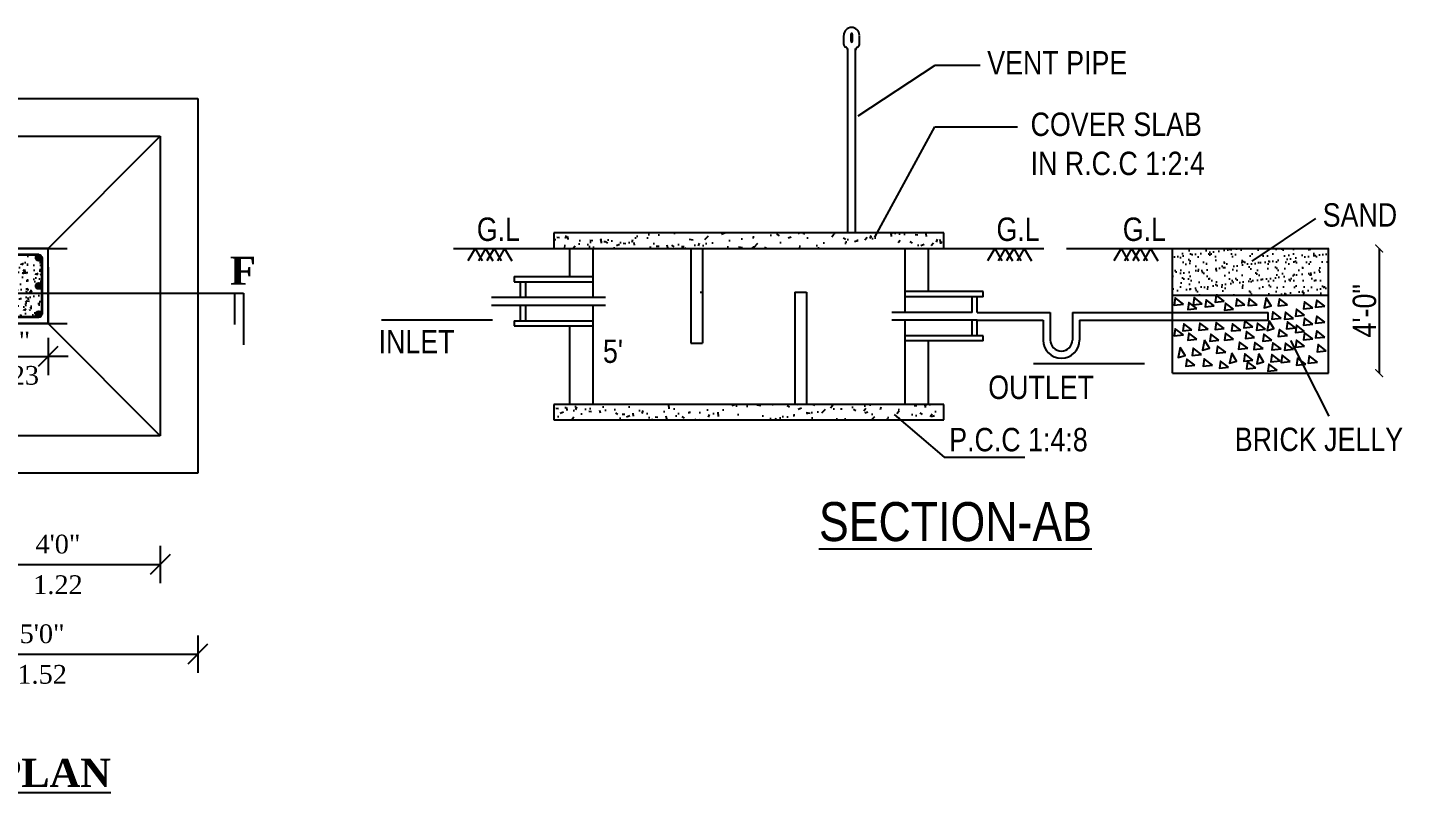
# Model space of a CAD drawing. Header units: metres. Extents: x 1422408 to 2267706, y 3009 to 80428.
# Drawn here: x 2267414.68 to 2267429.15, y 3056.99 to 3065.04 of the extents above; entities that cross this region are included whole.
import ezdxf
from ezdxf import colors
from ezdxf.entities.mleader import LeaderData, LeaderLine
from ezdxf.math import Vec2, Vec3

# ---------------------------------------------------------------- set-up
doc = ezdxf.new("R2010")
doc.units = ezdxf.units.M
doc.header["$LTSCALE"] = 3.5
doc.header["$MEASUREMENT"] = 0
doc.linetypes.add('CENTER', pattern=[2, 1.25, -0.25, 0.25, -0.25])
doc.layers.get('0').update_dxf_attribs({"linetype": 'CONTINUOUS'})
doc.layers.get('DEFPOINTS').update_dxf_attribs({"linetype": 'CONTINUOUS'})
doc.layers.add('TAG', color=8, linetype='CONTINUOUS')
doc.styles.add('2', font='swissck.ttf', dxfattribs={"height": 0.35})
doc.dimstyles.new('2', dxfattribs={"dimtxt": 9, "dimasz": 3, "dimexe": 3, "dimexo": 0, "dimgap": 1, "dimtad": 1, "dimdec": 8, "dimzin": 11, "dimdsep": 46, "dimlunit": 4, "dimtxsty": '2', "dimblk1": 'ARCHTICK', "dimblk2": 'ARCHTICK', "dimsah": 1, "dimcen": 2.5, "dimse1": 1, "dimse2": 1, "dimclrd": 256, "dimclre": 256, "dimclrt": 256, "dimadec": 0, "dimazin": 0, "dimtfac": 1, "dimtdec": 8, "dimtmove": 2, "dimatfit": 3, "dimldrblk": 'ARCHTICK', "dimfxl": 0, "dimtolj": 1, "dimtzin": 0, "dimarcsym": 0})
doc.dimstyles.new('Civil', dxfattribs={"dimtxt": 0.2, "dimasz": 0.15, "dimexe": 0.1, "dimexo": 0.1, "dimgap": 0.0625, "dimtad": 0, "dimzin": 0, "dimdsep": 46, "dimtxsty": 'Standard', "dimblk": 'OBLIQUE', "dimcen": 0, "dimclrd": 253, "dimclrt": 4, "dimadec": 0, "dimazin": 3, "dimtfac": 1, "dimtofl": 0, "dimtmove": 0, "dimatfit": 3, "dimfxl": 0, "dimfrac": 2, "dimtolj": 1, "dimtzin": 0, "dimarcsym": 0})
pattern_1 = [(50, (-1552.698363808788, -1086.345536795806), (12.75292682972028, -1.115735987723215), [1.333499999999999, -14.6685]), (355, (-1552.698363808788, -1086.345536795806), (-2.466997818296689, 13.3739650017526), [1.066799999999997, -11.7348]), (100.451, (-1551.635623808779, -1086.438514295806), (10.28597511661715, 12.25816814742043), [1.133299999999997, -12.4663]), (46.18419999999999, (-1552.698363808788, -1082.789536795806), (18.97553286244909, -2.942962955290898), [2.000249999999998, -22.00275]), (96.63559999999995, (-1551.117070808777, -1083.034781795806), (16.6182964126366, 17.31978891230345), [1.699949999999973, -18.69944999999958]), (351.1840000000001, (-1552.698363808788, -1082.789536795806), (16.61832240697538, 17.31975825024184), [1.6002, -17.6022]), (21, (-1550.920363808782, -1083.678536795805), (10.61304158847683, -7.158586296173373), [1.333499999999999, -14.6685]), (326, (-1550.920363808782, -1083.678536795805), (4.326141984335293, 12.89315762856235), [1.066799999999997, -11.7348]), (71.45140000000002, (-1550.035948808789, -1084.275083795806), (14.93915435390871, 5.734600040124022), [1.133299999999997, -12.4663]), (37.50000000000001, (-1552.698363808788, -1086.345536795806), (0.2162022275414272, 5.918852721120717), [0, -11.59256, 0, -11.9126, 0, -11.77925]), (7.499999999999999, (-1552.698363808788, -1086.345536795806), (4.677376375721403, 7.012640237268366), [0, -6.79196, 0, -11.32586, 0, -4.489449999999997]), (327.5, (-1556.663303808778, -1086.345536795806), (9.491341661680996, -0.4010120794871427), [0, -4.445, 0, -13.8684, 0, -18.4023]), (317.5, (-1558.441303808784, -1086.345536795806), (10.36904269702126, 1.779854372333311), [0, -5.7785, 0, -9.21004, 0, -13.0683])]

# ---------------------------------------------------------------- blocks, each defined once
blk = doc.blocks.new('A$C02596C7D')
for points in [[(3.54958339513905, 4.379521395858319, 1), (3.598820003855506, 4.379521395858319, 1)], [(4.005024061804085, 4.379521395858319, 1), (4.054260670516904, 4.379521395858319, 1)], [(3.54958339513905, 4.149810082704787, 1), (3.598820003855506, 4.149810082704787, 1)], [(4.005024061804085, 4.149810082704787, 1), (4.054260670516904, 4.149810082704787, 1)], [(3.54958339513905, 3.920098769551258, 1), (3.598820003855506, 3.920098769551258, 1)], [(4.005024061804085, 3.920098769551258, 1), (4.054260670516904, 3.920098769551258, 1)]]:
    blk.add_hatch(color=256).paths.add_polyline_path(points)
h = blk.add_hatch()
h.set_pattern_fill('AR-CONC', color=256, scale=0.02, style=0)
h.set_pattern_definition([(50, (0, 0), (0.1434520365201507, -0.012550426996519), [0.015, -0.165]), (355, (0, 0), (-0.0277502667226, 0.1504384267400024), [0.012, -0.132]), (100.45144446, (0.0119543362, -0.0010458688), (0.1157017693454224, 0.1378879981937259), [0.0127480384, -0.1402284224]), (46.18419999999999, (0, 0.04), (0.2134482661343145, -0.0331038561586153), [0.0225, -0.2475]), (96.63563549, (0.017787349, 0.0372413386), (0.1869323891348457, 0.1948237201549101), [0.0191220684, -0.2103427519999999]), (351.1841639899999, (0, 0.04), (0.1869323890109546, 0.194823720053998), [0.018, -0.1980000002]), (21, (0.02, 0.03), (0.1193814104236923, -0.0805237781330678), [0.015, -0.165]), (326, (0.02, 0.03), (0.0486630663843164, 0.1450300090093706), [0.012, -0.132]), (71.45144474, (0.0299484508, 0.0232896852), (0.1680444753459942, 0.0645062305612708), [0.012748038, -0.1402284224]), (37.50000000000001, (0, 0), (0.0024319710634581, 0.0665787707662623), [0, -0.1304, 0, -0.134, 0, -0.1325]), (7.499999999999999, (0, 0), (0.0526139074884297, 0.0788823423764721), [0, -0.0764, 0, -0.1274, 0, -0.0505]), (327.5, (-0.0446, 0), (0.1067644872344818, -0.004510974346875999), [0, -0.05, 0, -0.156, 0, -0.207]), (317.5, (-0.0646, 0), (0.1166372338684772, 0.0200209964664635), [0, -0.065, 0, -0.1036, 0, -0.147])])
h.paths.add_polyline_path([(4.054260670518375, 4.379521395858319, -1), (4.005024061802613, 4.379521395858319, -0.4142135623730951), (4.029642366160492, 4.404139700216199), (3.574201699495478, 4.404139700216199, -0.4142135623728714), (3.598820003853342, 4.379521395858319, -1), (3.54958339513758, 4.379521395858319), (3.54958339513758, 4.14981008270471, -1), (3.598820003853342, 4.149810082704787, -1), (3.54958339513758, 4.149810082704787), (3.549583395137949, 4.092289589896608), (4.054260670516904, 4.092289589896608), (4.054260670518375, 4.149810082704787, -1), (4.005024061802613, 4.149810082704787, -1), (4.054260670518375, 4.149810082704787)])
h.paths.add_polyline_path([(4.054260670516904, 4.092289589896608), (3.54958339513905, 4.092289589896608), (3.54958339513758, 3.920098769551258, -1), (3.598820003853342, 3.920098769551258, -0.4142135623730951), (3.574201699495462, 3.895480465193377), (4.029642366160571, 3.895480465193377, -0.4142135623740412), (4.005024061802613, 3.920098769551258, -1), (4.054260670518375, 3.920098769551258)])
for p, q in [((0.2557155301165039, 5.750537642252311), (0.4169476998995379, 5.589305472469277)), ((0.1843204675442393, 5.669921557360794), (0.4883427624754404, 5.669921557360794)), ((0.3363316150080209, 2.629698608048784), (0.3363316150080209, 5.669921557360794)), ((2.284779243060254, 5.669921557360794), (5.31906482259388, 5.669921557360794)), ((2.284779243060254, 2.629698608048784), (2.284779243060254, 5.669921557360794)), ((5.31906482259388, 5.669921557360794), (5.31906482259388, 2.629698608048784)), ((0.8986174926485546, 5.365899262429588), (1.202639787579754, 5.365899262429588)), ((0.9700125552208192, 5.446515347321109), (1.131244725003853, 5.285283177538076)), ((1.050628640112335, 2.933720902979981), (1.050628640112335, 5.365899262429588)), ((3.498913012648698, 4.45481008270508), (2.588801537991455, 5.365899262429588)), ((2.588801537991455, 5.365899262429588), (5.015042527662679, 5.365899262429588)), ((2.588801537991455, 2.933720902979981), (2.588801537991455, 5.365899262429588)), ((4.104931053005437, 4.45481008270508), (5.015042527662679, 5.365899262429588)), ((5.015042527662679, 5.365899262429588), (5.015042527662679, 2.933720902979981)), ((3.020501268933002, 4.535426167596596), (3.181733438719672, 4.374193997813562)), ((2.949106206360738, 4.45481008270508), (3.253128501291937, 4.45481008270508)), ((3.498913012648698, 4.45481008270508), (4.258968749978521, 4.45481008270508)), ((3.498913012648698, 4.45481008270508), (4.258968749978521, 4.45481008270508)), ((3.498913012648698, 3.844810082704498), (3.49891301264688, 4.45481008270508)), ((4.104931053005437, 4.45481008270508), (3.49891301264688, 4.45481008270508)), ((4.104931053009075, 3.844810082704498), (4.104931053005437, 4.45481008270508)), ((3.498913012648698, 3.844810082704498), (3.498913012648698, 4.300843525103119)), ((4.104931053007256, 3.844810082704498), (4.104931053007256, 4.300843525103119)), ((4.104931053007256, 4.300843525103119), (4.104931053007256, 3.844810082704498)), ((1.817059353152215, 4.092289589896608), (1.817059353152215, 3.670909121188742)), ((1.888845832190779, 4.092289589896608), (1.888845832190779, 3.836831054293723)), ((5.618598388821062, 4.092289589896608), (5.618598388821062, 3.836831054293723)), ((5.690384867863263, 4.092289589896608), (5.690384867863263, 3.670909121188742)), ((3.025403938590897, 3.925426167597833), (3.186636108373931, 3.764193997812982)), ((3.498913012648698, 3.844810082704498), (2.588801537991455, 2.933720902979981)), ((2.954008876014995, 3.844810082706316), (3.258031170946196, 3.844810082706316)), ((3.498913012648698, 3.844810082704498), (4.258968749978521, 3.844810082704498)), ((4.104931053009075, 3.844810082704498), (3.498913012648698, 3.844810082704498)), ((5.015042527662679, 2.933720902979981), (4.104931053009075, 3.844810082704498)), ((3.498913012648698, 3.729258321147426), (3.498913012648698, 3.425236026216225)), ((4.104931053007256, 3.729258321147426), (4.104931053007256, 3.425236026216225)), ((3.498913012648698, 3.577247173681826), (3.336054233866888, 3.577247173681826)), ((3.579529097540216, 3.657863258573343), (3.418296927757181, 3.496631088790308)), ((3.498913012648698, 3.577247173681826), (4.104931053007256, 3.577247173681826)), ((4.185547137898772, 3.657863258573343), (4.024314968115738, 3.496631088790308)), ((4.267789831789067, 3.577247173681826), (4.104931053007256, 3.577247173681826)), ((0.9700125552208192, 3.014336987871502), (1.131244725003853, 2.853104818088468)), ((0.8986174926485546, 2.933720902979981), (1.202639787579754, 2.933720902979981)), ((5.015042527662679, 2.933720902979981), (2.588801537991455, 2.933720902979981)), ((0.2557155301165039, 2.710314692940298), (0.4169476998995379, 2.549082523157267)), ((0.1843204675442393, 2.629698608048784), (0.4883427624754404, 2.629698608048784)), ((5.31906482259388, 2.629698608048784), (2.284779243060254, 2.629698608048784)), ((2.588801537991455, 2.040656969351402), (2.588801537991455, 1.736634674420199)), ((5.015042527662679, 2.040656969351402), (5.015042527662679, 1.736634674420199)), ((2.669417622882974, 1.969261906777319), (2.508185453099939, 1.808029736994285)), ((5.095658612554196, 1.969261906777319), (4.934426442771162, 1.808029736994285)), ((2.588801537991455, 1.888645821885799), (5.015042527662679, 1.888645821885799)), ((2.36539532795177, 1.241608940103104), (2.204163158168739, 1.080376770320071)), ((2.284779243060254, 1.313004002677186), (2.284779243060254, 1.008981707745987)), ((5.399680907485397, 1.241608940103104), (5.238448737702363, 1.080376770320071)), ((5.31906482259388, 1.313004002677186), (5.31906482259388, 1.008981707745987)), ((2.284779243060254, 1.160992855211586), (5.31906482259388, 1.160992855211586))]:
    blk.add_line(p, q)
at = {"color": 3, "ltscale": 0.1}
blk.add_line((3.106020023482415, 3.681951303922687), (3.106020023482415, 4.621564559207396), dxfattribs=at)
at = {"lineweight": 35}
for p, q in [((3.54958339513905, 3.920098769551258), (3.54958339513905, 4.379521395858319)), ((3.551401200766122, 4.370237099055882), (3.571754279000741, 4.337756626289774)), ((3.574201699495462, 4.404139700216544), (4.029642366160492, 4.404139700216544)), ((3.592368154066206, 4.396135872611922), (3.612721232300827, 4.363655399845811)), ((4.054260670516904, 4.379521395858319), (4.054260670516904, 3.920098769551258)), ((4.029642366160492, 3.895480465194848), (3.574201699495462, 3.895480465194848))]:
    blk.add_line(p, q, dxfattribs=at)
at = {"linetype": 'CENTER'}
blk.add_line((1.817059353152215, 4.092289589896608), (5.690384867863263, 4.092289589896608), dxfattribs=at)
for centre in [(3.574201699495462, 4.379521395858319), (4.029642366160492, 4.379521395858319), (3.574201699495462, 4.149810082704787), (4.029642366160492, 4.149810082704787), (3.574201699495462, 3.920098769551258), (4.029642366160492, 3.920098769551258)]:
    blk.add_circle(centre, 0.0246183043578803)
at = {"attachment_point": 2}
for s, insert, char_height in [('\\A1;{\\fTimes New Roman|b1|i0|c0|p18;F}', (1.888912968117438, 4.386716828616044), 0.2280167211984268), ('\\A1;{\\fTimes New Roman|b1|i0|c0|p18;F}', (5.68731444920218, 4.38758887908625), 0.2280167211984268), ('\\A1;{\\fTimes New Roman|b0|i0|c0|p18;9"}', (3.856216861012113, 3.778407755558872), 0.1520111474656179), ('\\A1;{\\fTimes New Roman|b0|i0|c0|p18;0.23}', (3.830710480979803, 3.500632033068541), 0.1520111474656179), ('\\A1;{\\fTimes New Roman|b0|i0|c0|p18;4\'0"}', (4.185490115256471, 2.130812560575577), 0.1520111474656179), ('\\A1;{\\fTimes New Roman|b0|i0|c0|p18;1.22}', (4.185490115256471, 1.801406783113634), 0.1520111474656179), ('\\A1;{\\fTimes New Roman|b0|i0|c0|p18;5\'0"}', (4.05686654193596, 1.403159593903182), 0.1520111474656179), ('\\A1;{\\fTimes New Roman|b0|i0|c0|p18;1.52}', (4.05686654193596, 1.07375381643942), 0.1520111474656179), ('\\A1;{\\fTimes New Roman|b1|i0|c0|p18;\\L PLAN}', (4.103440606939328, 0.3123267686714826), 0.2280167211984268)]:
    blk.add_mtext(s, dxfattribs=dict(at, insert=insert, char_height=char_height))
at = {"char_height": 0.1520111474656179, "attachment_point": 2, "rotation": 89.99999999999993}
for s, insert in [('\\A1;{\\fTimes New Roman|b0|i0|c0|p18;5\'0"}', (0.0529550381415902, 4.1534539753884)), ('\\A1;{\\fTimes New Roman|b0|i0|c0|p18;1.52}', (0.4088721086391164, 4.1534539753884)), ('\\A1;{\\fTimes New Roman|b0|i0|c0|p18;4\'0"}', (0.7977469764791751, 4.1534539753884)), ('\\A1;{\\fTimes New Roman|b0|i0|c0|p18;1.22}', (1.130018819634642, 4.1534539753884)), ('\\A1;{\\fTimes New Roman|b0|i0|c0|p18;0.23}', (3.241750411732937, 4.096439846578505)), ('\\A1;{\\fTimes New Roman|b0|i0|c0|p18;9"}', (2.9257021164467, 4.147619990630118))]:
    blk.add_mtext(s, dxfattribs=dict(at, insert=insert))
blk = doc.blocks.new('_ArchTick')
at = {"color": 0, "linetype": 'ByBlock', "const_width": 0.15}
blk.add_lwpolyline([(-0.5, -0.5), (0.5, 0.5)], dxfattribs=at)
blk = doc.blocks.new('*D92')
at = {"layer": 'DEFPOINTS', "color": 0}
for p in [(365.3280337912365, 104.5389921973692), (365.3280337912365, 56.53899219736923), (384.820003990324, 56.53899219736921)]:
    blk.add_point(p, dxfattribs=at)
at = {"layer": 'TAG', "lineweight": -2}
blk.add_line((384.820003990324, 104.5389921973692), (384.820003990324, 56.53899219736921), dxfattribs=at)
at = {"layer": 'TAG', "lineweight": -2, "xscale": 3, "yscale": 3, "zscale": 3}
for p, rotation in [((384.820003990324, 104.5389921973692), 90), ((384.820003990324, 56.53899219736921), 270)]:
    blk.add_blockref('_ArchTick', p, dxfattribs=dict(at, rotation=rotation))
at = {"layer": 'TAG', "insert": (379.206042951363, 80.53899219736928), "char_height": 9, "attachment_point": 5, "rotation": 90, "style": '2'}
blk.add_mtext('\\A1;4\'-0"', dxfattribs=at)
blk = doc.blocks.new('_Oblique')
at = {"color": 0, "linetype": 'ByBlock', "lineweight": -2}
blk.add_line((-0.5, -0.5), (0.5, 0.5), dxfattribs=at)
blk = doc.blocks.new('A$C586E2FC8')
at = {"layer": 'TAG'}
h = blk.add_hatch(dxfattribs=at)
h.set_pattern_fill('AR-CONC', color=256, scale=0.07, style=0)
h.set_pattern_definition(pattern_1)
h.paths.add_polyline_path([(67.3639433291537, 110.5389921973692), (67.3639433291537, 104.5389921973692), (217.3639433291537, 104.5389921973692), (217.3639433291537, 110.5389921973692)])
h = blk.add_hatch(dxfattribs=at)
h.set_pattern_fill('AR-SAND', color=256, scale=0.1, style=0)
h.set_pattern_definition([(37.50000000000001, (-1356.377772722309, 39.45337380823185), (-0.1600031295984046, 4.89413237329342), [0, -3.860799999999997, 0, -4.318000000000001, 0, -4.1275]), (7.499999999999999, (-1356.377772722309, 39.45337380823185), (4.495232831380027, 7.168251005683542), [0, -2.0828, 0, -3.4798, 0, -1.333499999999999]), (327.5, (-1359.501972722315, 39.45337380823185), (7.909923702414577, 0.0143718467854569), [0, -1.27, 0, -4.572, 0, -5.968999999999998]), (317.5, (-1359.501972722315, 39.45337380823185), (7.635564524722973, 2.229293232572162), [0, -0.635, 0, -2.997199999999999, 0, -3.428999999999998])])
h.paths.add_polyline_path([(365.3280337912365, 86.5389921973692), (365.3280337912292, 104.5389921973692), (305.3280337912365, 104.5389921973692), (305.3280337912365, 86.5389921973692), (322.125939221587, 86.5389921973692), (322.1260163818006, 86.53950570900088), (322.1266995974074, 86.5389921973692)])
h = blk.add_hatch(dxfattribs=at)
h.set_pattern_fill('AR-CONC', color=256, scale=0.07, style=0)
h.set_pattern_definition(pattern_1)
h.paths.add_polyline_path([(217.3639433291537, 38.53899219736923), (217.3639433291537, 44.53899219736923), (67.3639433291537, 44.53899219736923), (67.3639433291537, 38.53899219736923)])
for p, q in [((178.9228450739101, 182.9156006727353), (178.9228450739101, 186.4952306158993)), ((181.6728450739101, 186.9646794736835), (181.6728450739101, 184.1240470493121)), ((182.1728450739101, 186.9646794736835), (182.1728450739101, 184.1240470493121)), ((184.9228450739101, 182.9156006727353), (184.9228450739101, 186.4952306158993)), ((180.4228450739101, 110.5389921973692), (180.4228450739101, 181.3736493981323)), ((183.4228450739101, 110.5389921973692), (183.4228450739101, 181.3736493981323)), ((217.3639433291537, 110.5389921973692), (67.3639433291537, 110.5389921973692)), ((67.3639433291537, 110.5389921973692), (67.3639433291537, 104.5389921973692)), ((217.3639433291537, 104.5389921973692), (217.3639433291537, 110.5389921973692)), ((28.82228319956631, 104.5389921973692), (47.37552185610548, 104.5389921973692)), ((37.10767342721374, 104.5389921973692), (34.33502636232879, 99.7366266095296)), ((37.10767342721374, 104.5389921973692), (39.88032049209869, 99.7366266095296)), ((41.15477751461732, 104.5389921973692), (38.38213044973236, 99.7366266095296)), ((41.15477751461732, 104.5389921973692), (43.92742457950226, 99.7366266095296)), ((44.41627466413775, 104.5389921973692), (41.64362759925277, 99.7366266095296)), ((44.41627466413775, 104.5389921973692), (47.18892172902267, 99.7366266095296)), ((45.62867340144292, 104.5389921973692), (67.3639433291537, 104.5389921973692)), ((48.4633787515413, 104.5389921973692), (45.69073168665636, 99.7366266095296)), ((48.4633787515413, 104.5389921973692), (51.23602581642625, 99.7366266095296)), ((67.3639433291537, 104.5389921973692), (217.3639433291537, 104.5389921973692)), ((73.3639433291537, 104.5389921973692), (73.3639433291537, 93.72610822516891)), ((82.3639433291537, 104.5389921973692), (82.3639433291537, 85.7261082251689)), ((120.0739433291528, 104.5389921973692), (120.0739433291528, 68.03955115031295)), ((120.0739433291528, 104.5389921973692), (124.5739433291528, 104.5389921973692)), ((124.5739433291528, 104.5389921973692), (124.5739433291528, 68.03955115031295)), ((202.3639433291537, 104.5389921973692), (202.3639433291537, 79.94125307900231)), ((211.3639433291537, 104.5389921973692), (211.3639433291537, 87.94125307900144)), ((217.3639433291537, 104.5389921973692), (235.9171819856929, 104.5389921973692)), ((234.1703335310303, 104.5389921973692), (255.9056034587411, 104.5389921973692)), ((236.9699651084375, 104.5389921973692), (234.1973180435525, 99.7366266095296)), ((236.9699651084375, 104.5389921973692), (239.7426121733224, 99.7366266095296)), ((241.017069195841, 104.5389921973692), (238.2444221309561, 99.7366266095296)), ((241.017069195841, 104.5389921973692), (243.789716260726, 99.7366266095296)), ((244.2785663453615, 104.5389921973692), (241.5059192804765, 99.7366266095296)), ((244.2785663453615, 104.5389921973692), (247.0512134102464, 99.7366266095296)), ((248.325670432765, 104.5389921973692), (245.5530233678801, 99.7366266095296)), ((248.325670432765, 104.5389921973692), (251.09831749765, 99.7366266095296)), ((264.541028692729, 104.5389921973692), (308.2812785471979, 104.5389921973692)), ((285.5442055997555, 104.5389921973692), (282.7715585348705, 99.7366266095296)), ((285.5442055997555, 104.5389921973692), (288.3168526646405, 99.7366266095296)), ((289.5913096871591, 104.5389921973692), (286.8186626222741, 99.7366266095296)), ((289.5913096871591, 104.5389921973692), (292.363956752044, 99.7366266095296)), ((292.8528068366722, 104.5389921973692), (290.0801597717873, 99.7366266095296)), ((292.8528068366722, 104.5389921973692), (295.6254539015645, 99.7366266095296)), ((296.8999109240758, 104.5389921973692), (294.1272638591909, 99.7366266095296)), ((296.8999109240758, 104.5389921973692), (299.672557988968, 99.7366266095296)), ((305.3280337912365, 56.53899219736923), (305.3280337912365, 104.5389921973692)), ((305.3280337912365, 104.5389921973692), (365.3280337912365, 104.5389921973692)), ((365.3280337912365, 56.53899219736923), (365.3280337912365, 104.5389921973692)), ((52.18828847553233, 93.72610822516891), (52.18828847553233, 91.72610822516891)), ((52.18828847553233, 93.72610822516891), (82.3639433291537, 93.72610822516891)), ((52.18828847553233, 91.72610822516891), (82.3639433291537, 91.72610822516891)), ((54.49365256282181, 91.72610822516891), (54.49365256282181, 85.7261082251689)), ((56.4936525628218, 91.72610822516891), (56.4936525628218, 85.7261082251689)), ((43.44323292792978, 85.7261082251689), (56.4936525628218, 85.7261082251689)), ((56.4936525628218, 85.7261082251689), (87.31413773803797, 85.7261082251689)), ((123.688443664796, 87.65717431490248), (124.5739433291528, 87.65717431490248)), ((160.0339433291519, 87.65717431490248), (160.0339433291519, 44.53899219736923)), ((160.0339433291519, 87.65717431490248), (164.5339433291519, 87.65717431490248)), ((164.5339433291519, 87.65717431490248), (164.5339433291519, 44.53899219736923)), ((232.5395981827896, 87.94125307900144), (202.3639433291537, 87.94125307900231)), ((232.5395981827896, 85.94125307900141), (202.3639433291537, 85.94125307900231)), ((228.2342340955001, 79.94125307900141), (228.2342340955074, 85.94125307900231)), ((230.2342340955001, 79.94125307900141), (230.2342340955001, 85.94125307900231)), ((232.5395981827896, 85.94125307900231), (232.5395981827896, 87.94125307900144)), ((305.3280337912365, 86.5389921973692), (365.3280337912365, 86.5389921973692)), ((43.44323292792978, 82.7261082251689), (56.4936525628218, 82.7261082251698)), ((54.49365256282181, 82.7261082251698), (54.49365256282181, 76.7261082251689)), ((56.4936525628218, 82.7261082251689), (87.31413773803797, 82.7261082251689)), ((56.4936525628218, 82.7261082251698), (56.4936525628218, 76.7261082251689)), ((82.3639433291537, 82.7261082251689), (82.3639433291537, 44.53899219736923)), ((228.2342340955074, 79.94125307900141), (197.4137489202694, 79.94125307900231)), ((230.2342340955001, 79.94125307900141), (258.3355890846069, 79.94125307900141)), ((258.3355890846069, 79.94125307900141), (258.3355890846069, 69.29497869704755)), ((266.8427502602136, 79.94125307900141), (266.8427502602135, 69.29497869704755)), ((266.8427502602135, 79.94125307900141), (342.1071904722194, 79.94125307900141)), ((342.1071904722194, 76.94098231045064), (342.1071904722194, 79.94125307900141)), ((52.18828847553233, 76.7261082251689), (52.1882884755396, 74.7261082251689)), ((52.1882884755396, 76.7261082251689), (82.3639433291537, 76.7261082251689)), ((52.1882884755396, 74.7261082251689), (82.3639433291537, 74.7261082251689)), ((73.3639433291537, 74.7261082251689), (73.3639433291537, 44.53899219736923)), ((230.2140813165534, 76.94125307900231), (197.4137489202694, 76.94125307900231)), ((202.3639433291537, 76.94125307900231), (202.3639433291537, 44.53899219736923)), ((228.2342340955074, 70.94125307900231), (228.2342340955001, 76.94125307900231)), ((230.2342340955001, 70.94125307900231), (230.2342340955001, 76.94125307900231)), ((230.2342340955001, 76.94125307900231), (255.550416006361, 76.94125307900231)), ((255.550416006361, 76.94125307900231), (255.550416006361, 69.29497869704755)), ((269.6279233384593, 76.94125307900231), (269.6279233384593, 69.29497869704755)), ((269.6279233384593, 76.94125307900231), (342.1071904722194, 76.94125307900231)), ((232.5395981827896, 70.94125307900231), (202.3639433291537, 70.94125307900231)), ((232.5395981827896, 68.94125307900231), (202.3639433291537, 68.94125307900138)), ((211.3639433291537, 68.94125307900138), (211.3639433291537, 44.53899219736923)), ((232.5395981827896, 68.94125307900138), (232.5395981827896, 70.94125307900231)), ((120.0739433291528, 68.03955115031295), (124.5739433291528, 68.03955115031295)), ((305.3280337912365, 56.53899219736923), (365.3280337912365, 56.53899219736923)), ((67.3639433291537, 44.53899219736923), (67.3639433291537, 38.53899219736923)), ((217.3639433291537, 44.53899219736923), (67.3639433291537, 44.53899219736923)), ((217.3639433291537, 38.53899219736923), (217.3639433291537, 44.53899219736923)), ((67.3639433291537, 38.53899219736923), (217.3639433291537, 38.53899219736923))]:
    blk.add_line(p, q, dxfattribs=at)
for points in [[(309.5202199769192, 83.14176660875819), (306.4030125111749, 85.48469068087432), (305.9940486593187, 82.76298124021741), (309.5202199769192, 83.14176660875819)], [(316.7950355047578, 83.25897259219255), (313.6778280390137, 85.6018966643096), (313.2688641871573, 82.88018722365179), (316.7950355047578, 83.25897259219255)], [(321.3711457526151, 82.43855400182292), (318.2539382868708, 84.78147807393907), (317.8449744350219, 82.05976863328216), (321.3711457526151, 82.43855400182292)], [(325.2432238475449, 84.19658163688291), (322.1260163818006, 86.53950570899906), (321.7170525299516, 83.81779626834214), (325.2432238475449, 84.19658163688291)], [(333.2124870215957, 82.86096140939028), (330.0952795558515, 85.20388548150731), (329.6863157039951, 82.48217604084947), (333.2124870215957, 82.86096140939028)], [(337.9058950252292, 82.89458412467594), (334.788687559485, 85.23750819679299), (334.3797237076287, 82.51579875613515), (337.9058950252292, 82.89458412467594)], [(341.4140687813342, 85.48765736203859), (340.6231399773242, 81.66918813744358), (343.2595787284299, 82.45921625287701), (341.4140687813342, 85.48765736203859)], [(349.5540008600656, 82.83800162141777), (346.4367933943213, 85.18092569353394), (346.0278295424723, 82.45921625287701), (349.5540008600656, 82.83800162141777)], [(363.9093840447458, 82.31657281601746), (360.7921765790015, 84.6594968881345), (360.3832127271453, 81.9377874474767), (363.9093840447458, 82.31657281601746)], [(314.7293497573337, 81.43438717707248), (311.6121422915894, 83.77731124918866), (311.2031784397331, 81.05560180853172), (314.7293497573337, 81.43438717707248)], [(328.8342702731898, 81.17104447192833), (325.7170628074455, 83.51396854404446), (325.3080989555965, 80.79225910338755), (328.8342702731898, 81.17104447192833)], [(347.0676845376656, 77.75047772014386), (343.9504770719214, 80.0934017922609), (343.5415132200651, 77.37169235160306), (347.0676845376656, 77.75047772014386)], [(351.8784439566369, 77.63327950126677), (348.7612364908928, 79.97620357338383), (348.3522726390365, 77.25449413272598), (351.8784439566369, 77.63327950126677)], [(356.1025381280342, 78.80530051282494), (352.9853306622899, 81.14822458494201), (352.5763668104337, 78.42651514428417), (356.1025381280342, 78.80530051282494)], [(359.2706122832315, 81.61814317600965), (356.1534048174872, 83.96106724812671), (355.7444409656309, 81.23935780746888), (359.2706122832315, 81.61814317600965)], [(312.8072710048946, 73.22539614790094), (309.6900635391503, 75.56832022001798), (309.2810996872941, 72.84661077936016), (312.8072710048946, 73.22539614790094)], [(318.9867828220049, 73.43706562097681), (315.8695753562607, 75.77998969309296), (315.4606115044117, 73.05828025243603), (318.9867828220049, 73.43706562097681)], [(325.2432238475449, 73.73371189552563), (322.1260163818006, 76.07663596764178), (321.7170525299516, 73.35492652698484), (325.2432238475449, 73.73371189552563)], [(331.5793580513418, 73.14770527202474), (328.4621505855976, 75.49062934414178), (328.0531867337413, 72.76891990348395), (331.5793580513418, 73.14770527202474)], [(336.2727928847598, 74.39620167766499), (333.1555854190156, 76.73912574978203), (332.7466215671593, 74.0174163091242), (336.2727928847598, 74.39620167766499)], [(341.1408133685217, 73.4998543599513), (338.0236059027774, 75.84277843206745), (337.6146420509212, 73.12106899141051), (341.1408133685217, 73.4998543599513)], [(342.4882528552953, 76.71548468998662), (341.6973240512853, 72.89701546539163), (344.333762802391, 73.68704358082505), (342.4882528552953, 76.71548468998662)], [(352.673802232799, 73.92832033111607), (349.5565947670548, 76.27124440323314), (349.1476309151985, 73.54953496257531), (352.673802232799, 73.92832033111607)], [(356.1025381280342, 72.61107881553744), (352.9853306622899, 74.95400288765448), (352.5763668104337, 72.23229344699666), (356.1025381280342, 72.61107881553744)], [(359.2706122832315, 75.42392147872215), (356.1534048174872, 77.76684555083921), (355.7444409656309, 75.04513611018137), (359.2706122832315, 75.42392147872215)], [(363.9093840447458, 76.12235111872997), (360.7921765790015, 78.46527519084701), (360.3832127271453, 75.74356575018919), (363.9093840447458, 76.12235111872997)], [(309.5202199769192, 71.2834017357509), (306.4030125111749, 73.62632580786703), (305.9940486593187, 70.90461636721011), (309.5202199769192, 71.2834017357509)], [(314.7293497573337, 69.57602230406519), (311.6121422915894, 71.91894637618131), (311.2031784397331, 69.1972369355244), (314.7293497573337, 69.57602230406519)], [(317.6624350413549, 69.19723693552532), (316.8715062373449, 65.37876771093033), (319.5079449884433, 66.16879582636375), (317.6624350413549, 69.19723693552532)], [(323.1725890464004, 69.25822880963051), (320.0553815806561, 71.60115288174757), (319.6464177287999, 68.87944344108972), (323.1725890464004, 69.25822880963051)], [(328.8342702731898, 69.62872299432456), (325.7170628074455, 71.97164706644071), (325.3080989555965, 69.24993762578377), (328.8342702731898, 69.62872299432456)], [(336.8852781692597, 70.20769129413422), (333.7680707035155, 72.55061536625037), (333.3591068516592, 69.82890592559343), (336.8852781692597, 70.20769129413422)], [(343.5927936052103, 69.194725000787), (340.475586139466, 71.53764907290315), (340.0666222876098, 68.81593963224623), (343.5927936052103, 69.194725000787)], [(349.5540008600656, 70.97963674841048), (346.4367933943213, 73.32256082052663), (346.0278295424723, 70.6008513798697), (349.5540008600656, 70.97963674841048)], [(356.1025381280342, 66.94693563981764), (352.9853306622899, 69.2898597119347), (352.5763668104337, 66.56815027127685), (356.1025381280342, 66.94693563981764)], [(359.2706122832315, 69.75977830300235), (356.1534048174872, 72.1027023751194), (355.7444409656309, 69.38099293446157), (359.2706122832315, 69.75977830300235)], [(363.9093840447458, 70.45820794301015), (360.7921765790015, 72.80113201512722), (360.3832127271453, 70.07942257446939), (363.9093840447458, 70.45820794301015)], [(308.3031014561566, 66.43213853150792), (307.5121726521465, 62.61366930691291), (310.1486114032523, 63.40369742234635), (308.3031014561566, 66.43213853150792)], [(316.443033534888, 63.78248279088712), (313.3258260691437, 66.12540686300417), (312.9168622172874, 63.40369742234635), (316.443033534888, 63.78248279088712)], [(325.8023671200863, 64.57156660568671), (322.685159654342, 66.91449067780377), (322.2761958024857, 64.19278123714594), (325.8023671200863, 64.57156660568671)], [(328.102715003537, 64.24376034117631), (327.311786199527, 60.42529111658131), (329.9482249506327, 61.21531923201472), (328.102715003537, 64.24376034117631)], [(334.2780774379207, 66.12651704944892), (331.1608699721765, 68.46944112156598), (330.7519061203202, 65.74773168090813), (334.2780774379207, 66.12651704944892)], [(336.2426470822684, 61.5941046005555), (333.1254396165241, 63.93702867267165), (332.7164757646678, 61.21531923201472), (336.2426470822684, 61.5941046005555)], [(340.1577503047592, 66.0261523895042), (337.040542839015, 68.36907646162035), (336.631578987166, 65.64736702096343), (340.1577503047592, 66.0261523895042)], [(338.5429949657191, 63.98305758531023), (337.7520661617091, 60.16458836071524), (340.3885049128148, 60.95461647614865), (338.5429949657191, 63.98305758531023)], [(346.6829270444506, 61.33340184468943), (343.5657195787062, 63.67632591680558), (343.15675572685, 60.95461647614865), (346.6829270444506, 61.33340184468943)], [(347.0676845376656, 65.89211284713654), (343.9504770719214, 68.2350369192536), (343.5415132200651, 65.51332747859578), (347.0676845376656, 65.89211284713654)], [(351.8784439566369, 65.77491462825945), (348.7612364908928, 68.11783870037652), (348.3522726390365, 65.39612925971869), (351.8784439566369, 65.77491462825945)], [(364.4333877786704, 65.18890024020129), (361.316180312926, 67.53182431231835), (360.9072164610698, 64.81011487166053), (364.4333877786704, 65.18890024020129)], [(313.978977426028, 59.56321491383186), (310.8617699602837, 61.90613898594893), (310.4528061084275, 59.18442954529108), (313.978977426028, 59.56321491383186)], [(320.6671277062852, 59.68041313270987), (317.5499202405408, 62.02333720482602), (317.1409563886846, 59.3016277641691), (320.6671277062852, 59.68041313270987)], [(326.8833134970701, 58.8290061965381), (323.7661060313258, 61.17193026865425), (323.3571421794768, 58.45022082799733), (326.8833134970701, 58.8290061965381)], [(337.3235934592522, 58.56830344067203), (334.2063859935079, 60.91122751278817), (333.7974221416588, 58.18951807213124), (337.3235934592522, 58.56830344067203)], [(345.5423097528401, 57.68798129533843), (342.4251022870958, 60.03090536745549), (342.0161384352468, 57.30919592679763), (345.5423097528401, 57.68798129533843)], [(350.5980302669486, 61.07267579515519), (347.4808228012043, 63.41559986727226), (347.0718589493482, 60.69389042661441), (350.5980302669486, 61.07267579515519)], [(356.571878790055, 60.03202331845566), (353.4546713243108, 62.37494739057183), (353.0457074724545, 59.6532379499149), (356.571878790055, 60.03202331845566)], [(361.0383102291307, 60.81197303928911), (357.9211027633864, 63.15489711140617), (357.5121389115301, 60.43318767074835), (361.0383102291307, 60.81197303928911)]]:
    blk.add_lwpolyline(points, dxfattribs=at)
for centre, radius, start, end in [((181.9228450739101, 186.5175169447902), 3.000000000000113, 0, 180), ((181.9334670884309, 186.9869658025745), 0.25, 0, 180), ((179.9228450739101, 182.9156006727353), 1, 180, 255.522487814064), ((179.4228450739101, 180.9791089996324), 1, 0, 75.52248781406405), ((181.9228450739101, 184.1240470493121), 0.25, 180, 0), ((184.4228450739101, 180.9791089996324), 1, 104.4775121859359, 180), ((183.9228450739101, 182.9156006727353), 1, 284.477512185936, 0), ((262.5891696724102, 69.29497869704755), 7.03875366604916, 180, 0), ((262.5891696724102, 69.29497869704755), 4.253580587803297, 180, 0)]:
    blk.add_arc(centre, radius, start, end, dxfattribs=at)
at = {"layer": 'TAG', "style": '2'}
for s, height, p in [('VENT PIPE', 9, (234.0782195594365, 171.453768314248)), ('COVER SLAB', 9, (250.7531425053894, 147.7910355585954)), ('IN R.C.C 1:2:4', 9, (250.7531425053894, 132.7360202387926)), ('SAND', 9, (363.0978840076496, 112.9208429518476)), ('G.L', 9, (37.7722184678205, 107.4068895964374)), ('G.L', 9, (237.6345101490442, 107.4068895964374)), ('G.L', 9, (286.2087506403623, 107.4068895964374)), ('INLET', 9, (-4.92899271194e-05, 64.17551281303531)), ("5'", 9, (86.28467175114929, 60.49617411156122)), ('OUTLET', 9, (234.4647401272086, 46.60664600310338)), ('P.C.C 1:4:8', 9, (219.4443896244702, 26.48514372865611)), ('BRICK JELLY', 9, (329.2819056549852, 26.58390258895451)), ('%%USECTION-AB', 15, (169.3549797250816, -8.04467031612512))]:
    blk.add_text(s, height=height, dxfattribs=at).set_placement(p)
at = {"layer": 'TAG'}
dim = blk.add_linear_dim(base=(384.820003990324, 56.53899219736921), p1=(365.3280337912365, 104.5389921973692), p2=(365.3280337912365, 56.53899219736923), angle=90, dimstyle='2', dxfattribs=at)
dim.commit()
dim.dimension.update_dxf_attribs({"geometry": '*D92', "text_midpoint": (379.206042951363, 80.53899219736928)})
for points in [[(184.4657825114191, 155.5892376277243), (214.112246620607, 175.0566428976872), (231.3871597891557, 175.0566428976872)], [(190.8582033419734, 108.8502029115389), (213.9675885426477, 151.3112484597368), (245.7362270972444, 151.3112484597368)], [(336.0067424238295, 99.692633560765), (360.4826642515109, 116.0567215874671)], [(350.6798756138305, 69.10571610566421), (365.4190570429709, 39.9470615172959)], [(198.2845312982754, 40.60849608954231), (217.4777566191624, 24.21946278534597), (248.5557681786522, 24.21946278534597)]]:
    blk.add_leader(points, dimstyle='Civil', dxfattribs=at)
at = {"layer": 'TAG', "ltscale": 0.1}
ml = blk.add_multileader_mtext('Standard', dxfattribs=at)
ml.set_content('', color=256)
ml.set_leader_properties(color=1)
ml.build(insert=Vec2(0, 0))
ml.multileader.update_dxf_attribs({"leader_type": 2, "text_left_attachment_type": 2, "text_right_attachment_type": 2, "dogleg_length": 0.36, "arrow_head_size": 0.18})
ctx = ml.context
ctx.base_point, ctx.char_height, ctx.arrow_head_size, ctx.landing_gap_size, ctx.plane_origin = Vec3(1.119335788491879, 76.8838574244801), 0.15, 0.18, 0.01, Vec3(43.94733824457944, 76.8838574244801)
ctx.left_attachment, ctx.right_attachment, ctx.text_align_type = 2, 2, 2
notes = []
notes.append((ctx, [(0, (1, 1, 0), (1.49933578849188, 76.8838574244801), (-1, 0), 0.36, [(0, [(43.94733824457944, 76.8838574244801)], 0, [])])]))
ctx.mtext.insert, ctx.mtext.alignment, ctx.mtext.flow_direction = Vec3(1.129335788491879, 76.9588574244801), 3, 5
ml = blk.add_multileader_mtext('Standard', dxfattribs=at)
ml.set_content('', color=256)
ml.set_leader_properties(color=1)
ml.build(insert=Vec2(0, 0))
ml.multileader.update_dxf_attribs({"leader_type": 2, "text_left_attachment_type": 2, "text_right_attachment_type": 2, "dogleg_length": 0.36, "arrow_head_size": 0.18})
ctx = ml.context
ctx.base_point, ctx.char_height, ctx.arrow_head_size, ctx.landing_gap_size, ctx.plane_origin = Vec3(251.8802160421625, 60.14857344116354), 0.15, 0.18, 0.01, Vec3(294.7082184982501, 60.14857344116354)
ctx.left_attachment, ctx.right_attachment, ctx.text_align_type = 2, 2, 2
notes.append((ctx, [(0, (1, 1, 0), (252.2602160421625, 60.14857344116354), (-1, 0), 0.36, [(0, [(294.7082184982501, 60.14857344116354)], 0, [])])]))
ctx.mtext.insert, ctx.mtext.alignment, ctx.mtext.flow_direction = Vec3(251.8902160421625, 60.22357344116354), 3, 5
for ctx, leaders in notes:
    for number, flags, end, landing, length, lines in leaders:
        leader = LeaderData()
        leader.index, (leader.has_last_leader_line, leader.has_dogleg_vector, leader.attachment_direction) = number, flags
        leader.last_leader_point, leader.dogleg_vector, leader.dogleg_length = Vec3(end), Vec3(landing), length
        for number, points, colour, breaks in lines:
            line = LeaderLine()
            line.index, line.vertices, line.color, line.breaks = number, Vec3.list(points), colors.encode_raw_color(colour), breaks
            leader.lines.append(line)
        ctx.leaders.append(leader)

msp = doc.modelspace()

# ---------------------------------------------------------------- block references
at = {"color": 7, "xscale": 0.0273699006259568, "yscale": 0.0273699006259568, "zscale": 0.0273699006259568}
msp.add_blockref('A$C586E2FC8', (2267418.374723333, 3059.853406412941), dxfattribs=at)
at = {"color": 7, "ltscale": 0.05, "xscale": 1.29731512329567, "yscale": 1.29731512329567, "zscale": 1.29731512329567}
msp.add_blockref('A$C02596C7D', (2267409.569569503, 3056.935838117946), dxfattribs=at)

doc.saveas('drawing.dxf')
